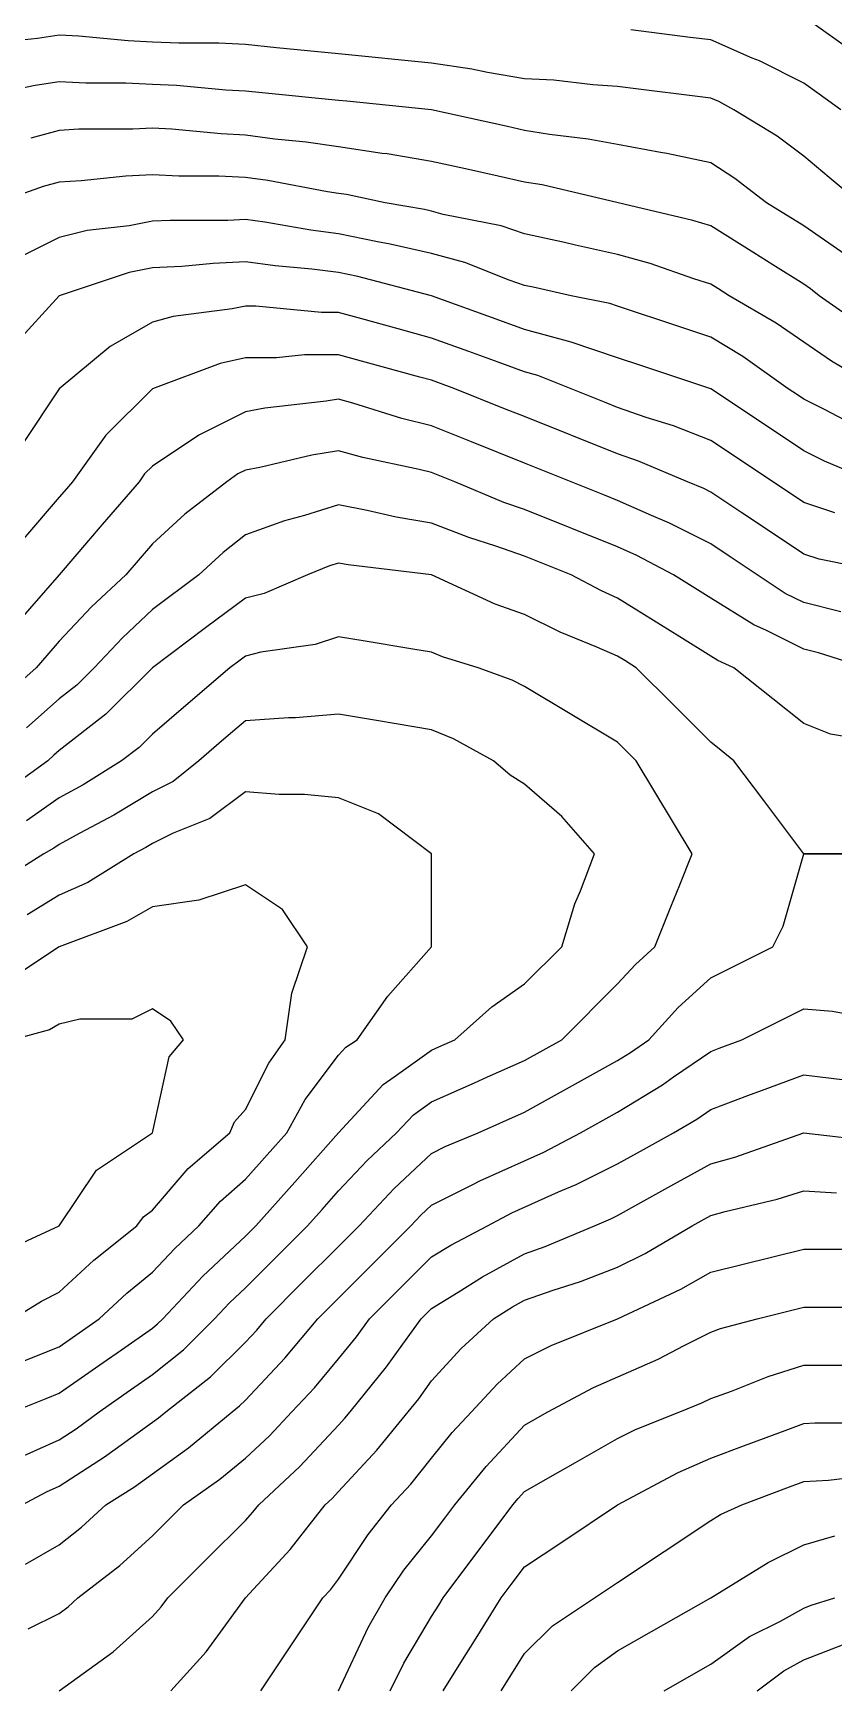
# Model space of a CAD drawing. Header units: inches. Extents: x 794995 to 811195, y 2485918 to 2508058.
# Drawn here: x 810287 to 810545, y 2500438 to 2500973 of the extents above; entities that cross this region are included whole.
import ezdxf

# ---------------------------------------------------------------- set-up
doc = ezdxf.new("R2010")
doc.units = ezdxf.units.IN
doc.header["$MEASUREMENT"] = 0
doc.layers.add('contour', color=7, linetype='Continuous')

msp = doc.modelspace()

# ---------------------------------------------------------------- linework, layer by layer
at = {"layer": 'contour'}
for points in [[(810552.66, 2500965.86), (810535.16, 2500978.36)], [(810553.16, 2500918.36), (810543.34, 2500926.54), (810535.16, 2500933.36), (810526.59, 2500939.79), (810512.66, 2500948.36), (810507.77, 2500950.97), (810505.16, 2500952.11), (810500.87, 2500952.65), (810481.83, 2500955.03), (810475.16, 2500955.86), (810467.16, 2500956.36), (810454.63, 2500957.84), (810445.16, 2500958.36), (810433.16, 2500960.36), (810428.2, 2500961.4), (810415.16, 2500963.36), (810385.16, 2500966.36), (810365.16, 2500968.36), (810355.16, 2500969.36), (810346.59, 2500969.79), (810333.73, 2500969.79), (810325.16, 2500970.18), (810317.33, 2500970.54), (810301.47, 2500972.05), (810295.16, 2500972.36), (810288.1, 2500971.3), (810273.73, 2500969.79)], [(810547.16, 2500948.36), (810540.16, 2500953.36), (810535.16, 2500956.93), (810520.87, 2500964.08), (810518.49, 2500965.03), (810505.16, 2500970.86), (810498.49, 2500971.69), (810479.45, 2500974.08)], [(810548.49, 2500901.69), (810535.16, 2500910.86), (810523.16, 2500918.36), (810512.98, 2500926.19), (810505.16, 2500931.22), (810491.04, 2500934.24), (810489.01, 2500934.52), (810475.16, 2500937.11), (810465.69, 2500938.89), (810453.16, 2500940.36), (810445.16, 2500941.69), (810439.7, 2500942.91), (810415.16, 2500948.36), (810387.89, 2500951.09), (810385.16, 2500951.36), (810360.61, 2500953.82), (810355.16, 2500954.36), (810348.84, 2500954.68), (810332.98, 2500956.19), (810325.16, 2500956.54), (810316.59, 2500956.93), (810303.73, 2500956.93), (810295.16, 2500957.36), (810287.33, 2500956.19), (810269.16, 2500952.36)], [(810554.81, 2500878.02), (810540.16, 2500888.36), (810537.38, 2500890.58), (810535.16, 2500892.11), (810525.16, 2500898.36), (810519.01, 2500902.21), (810505.16, 2500910.86), (810499.44, 2500912.65), (810450.87, 2500924.08), (810445.16, 2500925.03), (810436.59, 2500926.93), (810426.07, 2500929.27), (810415.16, 2500931.69), (810400.87, 2500934.08), (810399.28, 2500934.24), (810385.16, 2500936.36), (810374.72, 2500937.93), (810364.63, 2500938.89), (810355.16, 2500940.18), (810347.33, 2500940.54), (810331.47, 2500942.05), (810325.16, 2500942.36), (810318.84, 2500942.05), (810301.47, 2500942.05), (810295.16, 2500941.69), (810285.93, 2500939.13)], [(810559.16, 2500858.36), (810544.05, 2500867.25), (810526.27, 2500879.47), (810511.16, 2500888.36), (810507.47, 2500890.67), (810505.16, 2500892.11), (810499.7, 2500893.82), (810485.59, 2500898.8), (810475.16, 2500901.69), (810461.52, 2500904.72), (810458.02, 2500905.5), (810445.16, 2500908.36), (810437.66, 2500910.86), (810418.91, 2500914.61), (810415.16, 2500915.63), (810412.94, 2500916.14), (810400.16, 2500918.36), (810387.77, 2500920.97), (810385.16, 2500921.36), (810381.63, 2500921.89), (810362.36, 2500925.56), (810355.16, 2500926.54), (810346.59, 2500926.93), (810333.73, 2500926.93), (810325.16, 2500927.36), (810316.59, 2500926.93), (810302.22, 2500925.42), (810295.16, 2500925.03), (810289.94, 2500923.58), (810275.16, 2500918.36)], [(810552.74, 2500845.95), (810541.83, 2500851.69), (810535.16, 2500855.03), (810533.16, 2500856.36), (810530.16, 2500858.36), (810515.5, 2500868.71), (810505.16, 2500875.03), (810495.16, 2500878.36), (810475.16, 2500885.03), (810472.66, 2500885.86), (810460.16, 2500888.36), (810447.89, 2500891.09), (810445.16, 2500891.69), (810440.16, 2500893.36), (810425.87, 2500899.08), (810415.16, 2500902), (810401.83, 2500905.03), (810397.79, 2500905.73), (810385.16, 2500908.36), (810376.27, 2500909.47), (810361.47, 2500912.05), (810355.16, 2500912.91), (810349.44, 2500912.65), (810330.87, 2500912.65), (810325.16, 2500912.36), (810317.66, 2500910.86), (810304.16, 2500909.36), (810295.16, 2500907.11), (810282.66, 2500900.86)], [(810557.66, 2500828.36), (810541.83, 2500835.03), (810535.16, 2500838.36), (810523.16, 2500846.36), (810505.16, 2500858.36), (810482.66, 2500865.86), (810475.16, 2500868.36), (810460.16, 2500873.36), (810445.16, 2500877.45), (810437.16, 2500880.36), (810415.16, 2500888.36), (810391.37, 2500894.57), (810385.16, 2500895.86), (810376.59, 2500896.93), (810364.76, 2500897.96), (810355.16, 2500899.27), (810344.72, 2500898.8), (810334.63, 2500897.84), (810325.16, 2500897.36), (810317.66, 2500895.86), (810295.16, 2500888.36), (810280.87, 2500872.65)], [(810545.16, 2500818.36), (810535.16, 2500821.69), (810531.16, 2500824.36), (810525.16, 2500828.36), (810513.16, 2500836.36), (810505.16, 2500841.69), (810493.16, 2500846.36), (810484.39, 2500849.13), (810475.16, 2500852.36), (810470.87, 2500854.08), (810449.45, 2500862.65), (810445.16, 2500863.82), (810436.59, 2500866.93), (810427.16, 2500870.36), (810415.16, 2500874.72), (810404.45, 2500877.65), (810392.66, 2500880.86), (810385.16, 2500882.91), (810379.7, 2500882.91), (810358.49, 2500885.03), (810355.16, 2500885.03), (810350.87, 2500884.08), (810331.83, 2500881.69), (810325.16, 2500879.79), (810311.52, 2500872), (810295.16, 2500858.36), (810283.16, 2500840.36)], [(810565.16, 2500798.36), (810540.16, 2500803.36), (810535.16, 2500805.03), (810521.16, 2500814.36), (810515.16, 2500818.36), (810505.16, 2500825.03), (810502.94, 2500826.14), (810497.66, 2500828.36), (810481.83, 2500835.03), (810475.16, 2500837.36), (810445.16, 2500849.36), (810438.73, 2500851.93), (810422.66, 2500858.36), (810417.16, 2500860.36), (810415.16, 2500861.09), (810411.41, 2500862.11), (810393.73, 2500866.93), (810385.16, 2500869.27), (810374.25, 2500869.27), (810365.16, 2500868.36), (810355.16, 2500868.36), (810346.98, 2500866.54), (810325.16, 2500858.36), (810310.16, 2500843.36), (810299.45, 2500828.36), (810297.47, 2500826.05), (810295.16, 2500823.36), (810283.62, 2500809.9)], [(810547.16, 2500786.36), (810535.16, 2500789.36), (810529.16, 2500792.36), (810511.16, 2500804.36), (810505.16, 2500808.36), (810491.83, 2500815.03), (810486.07, 2500817.45), (810475.16, 2500822.36), (810470.87, 2500824.08), (810449.45, 2500832.65), (810445.16, 2500834.36), (810428.02, 2500841.22), (810415.16, 2500846.36), (810405.56, 2500848.76), (810389.77, 2500853.75), (810385.16, 2500855.03), (810381.16, 2500854.36), (810361.47, 2500852.05), (810355.16, 2500850.86), (810340.16, 2500843.36), (810325.16, 2500833.36), (810322.66, 2500830.86), (810320.87, 2500828.36), (810309.01, 2500814.52), (810295.16, 2500798.36), (810281.16, 2500782.36)], [(810555.16, 2500768.36), (810539.96, 2500773.16), (810535.16, 2500774.36), (810523.16, 2500780.36), (810519.01, 2500782.21), (810505.16, 2500790.86), (810493.16, 2500798.36), (810481.37, 2500804.57), (810475.16, 2500807.36), (810445.16, 2500819.36), (810438.49, 2500821.69), (810422.66, 2500828.36), (810417.3, 2500830.5), (810415.16, 2500831.36), (810411.16, 2500832.36), (810392.98, 2500836.19), (810385.16, 2500838.36), (810376.59, 2500836.93), (810359.77, 2500832.98), (810355.16, 2500832.11), (810352.66, 2500830.86), (810349.16, 2500828.36), (810335.59, 2500817.93), (810325.16, 2500808.36), (810320.54, 2500802.98), (810316.59, 2500798.36), (810305.5, 2500788.02), (810295.16, 2500776.93), (810291.16, 2500772.36), (810287.66, 2500768.36), (810275.75, 2500757.77)], [(810559.16, 2500744.36), (810543.73, 2500746.93), (810535.16, 2500750.36), (810525.16, 2500758.36), (810512.66, 2500768.36), (810507.47, 2500770.67), (810505.16, 2500772.11), (810495.16, 2500778.36), (810489.01, 2500782.21), (810475.16, 2500790.86), (810469.94, 2500793.14), (810460.16, 2500798.36), (810449.45, 2500802.65), (810445.16, 2500804.36), (810435.93, 2500807.59), (810427.16, 2500810.36), (810415.16, 2500815.03), (810403.73, 2500816.93), (810394.39, 2500819.13), (810385.16, 2500820.86), (810374.25, 2500817.45), (810367.79, 2500815.73), (810355.16, 2500811.22), (810347.96, 2500805.56), (810340.16, 2500798.36), (810325.16, 2500787.11), (810315.48, 2500778.04), (810306.41, 2500768.36), (810300.78, 2500762.74), (810295.16, 2500758.36), (810284.57, 2500748.95)], [(810565.16, 2500708.36), (810535.16, 2500708.36), (810522.3, 2500725.5), (810512.66, 2500738.36), (810508.49, 2500741.69), (810505.16, 2500744.36), (810493.16, 2500756.36), (810481.16, 2500768.36), (810477.47, 2500770.67), (810475.16, 2500772.11), (810468.49, 2500775.03), (810456.59, 2500779.79), (810445.16, 2500785.5), (810435.69, 2500788.89), (810415.16, 2500798.36), (810388.32, 2500801.52), (810385.16, 2500802.11), (810382.3, 2500801.22), (810375.16, 2500798.36), (810361.16, 2500792.36), (810355.16, 2500790.86), (810342.3, 2500781.22), (810325.16, 2500768.36), (810310.16, 2500753.36), (810295.16, 2500741.69), (810293.39, 2500740.13), (810291.41, 2500738.36), (810276.21, 2500727.31)], [(810280.68, 2500512.84), (810295.16, 2500519.36), (810300.61, 2500522.91), (810308.02, 2500528.36), (810318.1, 2500535.42), (810325.16, 2500540.36), (810335.16, 2500548.36), (810345.16, 2500558.36), (810350.02, 2500563.5), (810355.16, 2500568.36), (810365.16, 2500578.36), (810375.16, 2500588.36), (810379.87, 2500593.66), (810385.16, 2500599.61), (810394.25, 2500609.27), (810403.91, 2500618.36), (810409.35, 2500624.17), (810415.16, 2500628.36), (810429.01, 2500634.52), (810433.16, 2500636.36), (810445.16, 2500641.69), (810457.16, 2500648.36), (810475.16, 2500666.36), (810480.87, 2500672.65), (810487.16, 2500678.36), (810492.3, 2500691.22), (810495.16, 2500698.36), (810499.16, 2500708.36), (810481.16, 2500738.36), (810478.16, 2500741.36), (810475.16, 2500744.36), (810445.16, 2500762.36), (810441.16, 2500764.36), (810430.16, 2500768.36), (810418.69, 2500771.89), (810415.16, 2500773.36), (810409.16, 2500774.36), (810393.73, 2500776.93), (810385.16, 2500778.36), (810377.66, 2500775.86), (810360.16, 2500773.36), (810355.16, 2500772.11), (810353.02, 2500770.5), (810350.16, 2500768.36), (810336.7, 2500756.82), (810325.16, 2500746.93), (810320.87, 2500742.65), (810315.16, 2500738.36), (810302.9, 2500730.62), (810295.16, 2500726.36), (810284.57, 2500718.95)], [(810280.16, 2500528.36), (810290.87, 2500532.65), (810295.16, 2500534.36), (810309.28, 2500544.24), (810315.16, 2500548.36), (810325.16, 2500555.36), (810326.83, 2500556.69), (810328.49, 2500558.36), (810341.44, 2500572.08), (810355.16, 2500585.03), (810358.49, 2500588.36), (810371.04, 2500602.48), (810385.16, 2500618.36), (810399.56, 2500633.96), (810403.16, 2500636.36), (810415.16, 2500645.03), (810417.47, 2500646.05), (810422.66, 2500648.36), (810434.57, 2500658.95), (810445.16, 2500666.36), (810457.16, 2500678.36), (810461.31, 2500692.21), (810463.16, 2500696.36), (810467.66, 2500708.36), (810457.16, 2500720.36), (810445.16, 2500730.86), (810440.54, 2500733.75), (810435.16, 2500738.36), (810422.22, 2500745.42), (810415.16, 2500748.36), (810403.16, 2500750.36), (810398.02, 2500751.22), (810385.16, 2500753.36), (810371.31, 2500752.21), (810369.01, 2500752.21), (810355.16, 2500751.22), (810348.24, 2500745.28), (810340.16, 2500738.36), (810331.83, 2500731.69), (810325.16, 2500728.36), (810312.74, 2500720.77), (810301.83, 2500715.03), (810295.16, 2500711.36), (810293.39, 2500710.13), (810290.16, 2500708.36), (810274.84, 2500698.68)], [(810265.16, 2500537.36), (810295.16, 2500549.36), (810300.45, 2500553.07), (810308.02, 2500558.36), (810316.88, 2500566.64), (810325.16, 2500573.36), (810332.43, 2500581.09), (810340.16, 2500588.36), (810347.16, 2500596.36), (810355.16, 2500603.36), (810362.22, 2500611.3), (810368.49, 2500618.36), (810374.45, 2500629.08), (810385.16, 2500643.36), (810387.56, 2500645.96), (810391.16, 2500648.36), (810401.04, 2500662.48), (810415.16, 2500678.36), (810415.16, 2500708.36), (810398.02, 2500721.22), (810385.16, 2500726.36), (810374.25, 2500727.45), (810366.07, 2500727.45), (810355.16, 2500728.36), (810343.73, 2500719.79), (810331.83, 2500715.03), (810325.16, 2500711.69), (810323.09, 2500710.43), (810319.16, 2500708.36), (810304.39, 2500699.13), (810295.16, 2500695.03), (810284.81, 2500688.71)], [(810283.16, 2500498.36), (810291.02, 2500502.5), (810295.16, 2500504.36), (810309.7, 2500513.82), (810313.16, 2500516.36), (810325.16, 2500525.03), (810327.09, 2500526.43), (810329.45, 2500528.36), (810343.91, 2500539.61), (810355.16, 2500550.86), (810358.8, 2500554.72), (810361.83, 2500558.36), (810373.49, 2500570.03), (810385.16, 2500581.69), (810388.49, 2500585.03), (810391.83, 2500588.36), (810403.16, 2500600.36), (810415.16, 2500611.69), (810419.6, 2500613.92), (810430.16, 2500618.36), (810445.16, 2500625.03), (810475.16, 2500641.69), (810479.3, 2500644.22), (810485.16, 2500648.36), (810494.72, 2500658.8), (810505.16, 2500668.36), (810511.83, 2500671.69), (810525.16, 2500678.36), (810528.49, 2500685.03), (810535.16, 2500708.36), (810565.16, 2500708.36)], [(810280.16, 2500558.36), (810289.44, 2500564.08), (810295.16, 2500566.93), (810306.27, 2500577.25), (810320.16, 2500588.36), (810322.3, 2500591.22), (810325.16, 2500593.36), (810336.7, 2500606.82), (810350.16, 2500618.36), (810351.63, 2500621.89), (810355.16, 2500625.86), (810362.66, 2500640.86), (810368.02, 2500648.36), (810370.16, 2500663.36), (810375.16, 2500678.36), (810367.16, 2500690.36), (810355.16, 2500698.36), (810340.16, 2500693.36), (810325.16, 2500691.22), (810316.98, 2500686.54), (810295.16, 2500678.36), (810277.16, 2500666.36)], [(810274.63, 2500578.89), (810295.16, 2500588.36), (810307.16, 2500606.36), (810325.16, 2500618.36), (810330.61, 2500642.91), (810335.16, 2500648.36), (810331.16, 2500654.36), (810325.16, 2500658.36), (810318.49, 2500655.03), (810301.83, 2500655.03), (810295.16, 2500653.36), (810292, 2500651.52), (810280.16, 2500648.36)], [(810284.25, 2500479.27), (810295.16, 2500485.5), (810302.36, 2500491.16), (810310.16, 2500498.36), (810319.35, 2500504.17), (810325.16, 2500508.36), (810336.77, 2500516.75), (810350.87, 2500528.36), (810353.28, 2500530.24), (810355.16, 2500532.11), (810367.89, 2500545.63), (810378.49, 2500558.36), (810381.83, 2500561.69), (810385.16, 2500565.03), (810396.83, 2500576.69), (810408.49, 2500588.36), (810411.73, 2500591.79), (810415.16, 2500595.03), (810428.49, 2500601.69), (810430.68, 2500602.84), (810445.16, 2500609.36), (810451.37, 2500612.15), (810463.16, 2500618.36), (810475.16, 2500625.03), (810489.64, 2500633.88), (810493.16, 2500636.36), (810505.16, 2500644.61), (810507.89, 2500645.63), (810515.16, 2500648.36), (810528.49, 2500655.03), (810535.16, 2500658.36), (810544.39, 2500657.59), (810558.49, 2500655.03)], [(810285.16, 2500458.36), (810295.16, 2500463.36), (810298.02, 2500465.5), (810301.16, 2500468.36), (810314.72, 2500478.8), (810325.16, 2500488.36), (810330.16, 2500493.36), (810335.16, 2500498.36), (810346.88, 2500506.64), (810355.16, 2500513.36), (810362.9, 2500520.62), (810370.16, 2500528.36), (810377.42, 2500536.1), (810385.16, 2500545.5), (810390.97, 2500552.56), (810395.16, 2500558.36), (810405.16, 2500568.36), (810415.16, 2500578.36), (810421.37, 2500582.15), (810433.16, 2500588.36), (810441.02, 2500592.5), (810456.07, 2500599.27), (810461.83, 2500601.69), (810475.16, 2500608.36), (810481.59, 2500611.93), (810493.16, 2500618.36), (810500.71, 2500622.81), (810505.16, 2500625.86), (810517.16, 2500630.36), (810521.52, 2500632), (810535.16, 2500637.11), (810565.16, 2500633.36)], [(810295.16, 2500438.36), (810312.53, 2500450.99), (810325.16, 2500462.36), (810328.02, 2500465.5), (810330.16, 2500468.36), (810342.66, 2500480.86), (810355.16, 2500493.36), (810357.56, 2500495.96), (810359.45, 2500498.36), (810372.74, 2500510.77), (810385.16, 2500524.08), (810387.23, 2500526.29), (810388.91, 2500528.36), (810400.68, 2500542.84), (810403.16, 2500546.36), (810411.83, 2500558.36), (810415.16, 2500561.69), (810423.73, 2500566.93), (810431.61, 2500571.91), (810445.16, 2500579.36), (810451.83, 2500581.69), (810467.66, 2500588.36), (810472.94, 2500590.58), (810475.16, 2500591.69), (810482.66, 2500595.86), (810492.3, 2500601.22), (810505.16, 2500608.36), (810512.98, 2500610.54), (810535.16, 2500618.36), (810562, 2500615.2)], [(810331.16, 2500438.36), (810342.53, 2500450.99), (810355.16, 2500468.36), (810369.56, 2500483.96), (810380.87, 2500498.36), (810383.09, 2500500.43), (810385.16, 2500502.65), (810397.57, 2500515.95), (810407.66, 2500528.36), (810411.02, 2500532.5), (810415.16, 2500538.36), (810424.76, 2500548.76), (810435.16, 2500558.36), (810441.29, 2500562.23), (810445.16, 2500564.36), (810454.39, 2500567.59), (810463.16, 2500570.36), (810475.16, 2500575.03), (810484.05, 2500579.47), (810499.16, 2500588.36), (810503.02, 2500590.5), (810505.16, 2500591.69), (810509.77, 2500592.98), (810526.59, 2500596.93), (810535.16, 2500599.61), (810545.75, 2500598.95)], [(810360.16, 2500438.36), (810380.16, 2500468.36), (810382.55, 2500470.97), (810385.16, 2500474.36), (810394.76, 2500488.76), (810402.3, 2500498.36), (810408.49, 2500505.03), (810415.16, 2500513.36), (810421.83, 2500521.69), (810428.02, 2500528.36), (810436.27, 2500537.25), (810445.16, 2500545.5), (810453.73, 2500549.79), (810475.16, 2500558.36), (810495.56, 2500567.96), (810505.16, 2500573.36), (810535.16, 2500580.86), (810565.16, 2500580.86)], [(810385.16, 2500438.36), (810394.76, 2500458.76), (810400.16, 2500468.36), (810406.27, 2500477.25), (810415.16, 2500488.36), (810419.45, 2500494.08), (810422.66, 2500498.36), (810432.74, 2500510.77), (810445.16, 2500524.08), (810447.89, 2500525.63), (810452.66, 2500528.36), (810467.33, 2500536.19), (810488.2, 2500545.32), (810496.59, 2500549.79), (810505.16, 2500554.08), (810508.32, 2500555.2), (810520.16, 2500558.36), (810535.16, 2500562.11), (810565.16, 2500562.11)], [(810401.83, 2500438.36), (810406.27, 2500447.25), (810415.16, 2500462.36), (810417.47, 2500466.05), (810418.91, 2500468.36), (810441.41, 2500498.36), (810443.09, 2500500.43), (810445.16, 2500502.65), (810455.16, 2500508.36), (810461.52, 2500512), (810475.16, 2500519.79), (810480.87, 2500522.65), (810495.16, 2500528.36), (810502.3, 2500531.22), (810505.16, 2500532.65), (810511.83, 2500535.03), (810523.73, 2500539.79), (810535.16, 2500543.36), (810565.16, 2500543.36)], [(810418.91, 2500438.36), (810425.16, 2500448.36), (810429.01, 2500454.51), (810437.66, 2500468.36), (810440.87, 2500472.65), (810445.16, 2500478.36), (810457.16, 2500486.36), (810475.16, 2500498.36), (810494.72, 2500508.8), (810505.16, 2500513.36), (810516.07, 2500517.45), (810529.16, 2500522.36), (810535.16, 2500524.61), (810538.69, 2500524.83), (810561.63, 2500524.83)], [(810437.66, 2500438.36), (810440.54, 2500442.98), (810445.16, 2500450.36), (810454.16, 2500459.36), (810467.66, 2500468.36), (810472.16, 2500471.36), (810475.16, 2500473.36), (810505.16, 2500493.36), (810508.32, 2500495.2), (810515.16, 2500498.36), (810529.7, 2500503.82), (810535.16, 2500505.86), (810543.16, 2500506.36), (810555.69, 2500507.84)], [(810460.16, 2500438.36), (810467.66, 2500445.86), (810475.16, 2500451.22), (810486.07, 2500457.45), (810505.16, 2500468.36), (810523.73, 2500479.79), (810535.16, 2500485.5), (810545.16, 2500488.36)], [(810490.16, 2500438.36), (810499.7, 2500443.82), (810505.16, 2500446.93), (810517.66, 2500455.86), (810527.66, 2500460.86), (810535.16, 2500465.03), (810537.56, 2500465.96), (810545.16, 2500468.36)], [(810520.16, 2500438.36), (810528.73, 2500444.79), (810535.16, 2500448.36), (810549.56, 2500453.96), (810551.31, 2500454.51), (810565.16, 2500459.36), (810573.73, 2500459.79), (810586.59, 2500459.79), (810595.16, 2500460.18), (810604.63, 2500458.89), (810614.05, 2500457.25), (810625.16, 2500455.86), (810639.44, 2500454.08), (810640.68, 2500453.88), (810655.16, 2500452.21), (810667.16, 2500450.36), (810674.25, 2500449.27), (810685.16, 2500447.59), (810692.9, 2500446.1), (810712, 2500441.52), (810715.16, 2500440.86), (810717.23, 2500440.43), (810725.16, 2500438.36)]]:
    msp.add_lwpolyline(points, dxfattribs=at)

doc.saveas('drawing.dxf')
